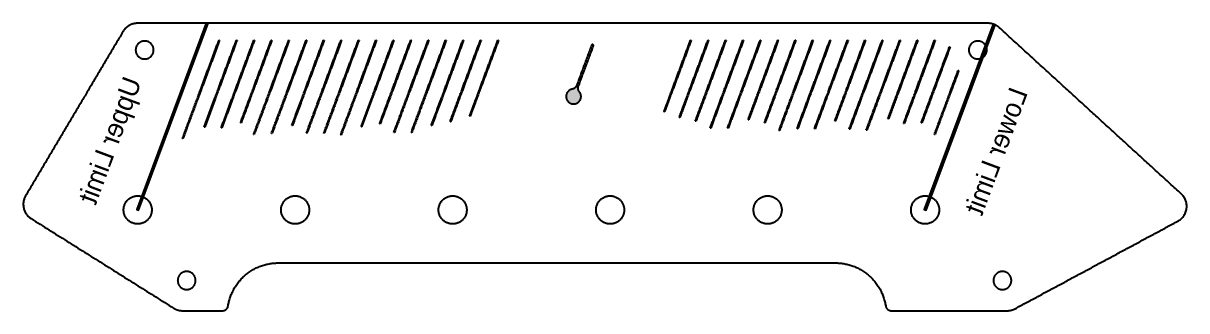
# Model space of a CAD drawing. Header units: inches. Extents: x -29 to -12.5, y 19.4 to 21.4.
# Drawn here: x -28.95 to -20.81, y 19.42 to 21.43 of the extents above; entities that cross this region are included whole.
import ezdxf

# ---------------------------------------------------------------- set-up
doc = ezdxf.new("R2010")
doc.units = ezdxf.units.IN
doc.header["$MEASUREMENT"] = 0
for name, color, linetype, true_color in [('cut clear acryl', 1, 'Continuous', 0xfb0007), ('cut white', 1, 'Continuous', 0xfb0007), ('etch clear acryl', 18, 'Continuous', 0x000000)]:
    doc.layers.add(name, color=color, linetype=linetype, true_color=true_color)

msp = doc.modelspace()

# ---------------------------------------------------------------- hatches: boundary and pattern name
at = {"layer": 'etch clear acryl'}
for points in [[(-27.6708, 21.4346), (-28.1558, 20.1313), (-28.1428, 20.1265), (-27.6561, 21.4346)], [(-22.1611, 21.4289), (-22.644, 20.1313), (-22.631, 20.1265), (-22.1483, 21.4239)], [(-27.8324, 20.6277), (-27.8363, 20.6277), (-27.7108, 20.9649), (-27.5797, 21.3172), (-27.5758, 21.3172), (-27.7069, 20.9649)], [(-27.6803, 20.7085), (-27.6842, 20.7085), (-27.5888, 20.9649), (-27.4577, 21.3172), (-27.4538, 21.3172), (-27.5849, 20.9649)], [(-27.5605, 20.7025), (-27.5644, 20.7025), (-27.4668, 20.9649), (-27.3357, 21.3172), (-27.3318, 21.3172), (-27.4629, 20.9649)], [(-27.4256, 20.7372), (-27.4295, 20.7372), (-27.3448, 20.9649), (-27.2137, 21.3172), (-27.2098, 21.3172), (-27.3409, 20.9649)], [(-27.3335, 20.6567), (-27.3375, 20.6567), (-27.2228, 20.9649), (-27.0917, 21.3172), (-27.0878, 21.3172), (-27.2189, 20.9649)], [(-27.2087, 20.6643), (-27.2127, 20.6643), (-27.1008, 20.9649), (-26.9697, 21.3172), (-26.9658, 21.3172), (-27.0969, 20.9649)], [(-27.0662, 20.7193), (-27.0702, 20.7193), (-26.9788, 20.9649), (-26.8477, 21.3172), (-26.8437, 21.3172), (-26.9749, 20.9649)], [(-26.9641, 20.6659), (-26.968, 20.6659), (-26.8568, 20.9649), (-26.7257, 21.3172), (-26.7217, 21.3172), (-26.8529, 20.9649)], [(-26.8418, 20.6667), (-26.8457, 20.6667), (-26.7348, 20.9649), (-26.6037, 21.3172), (-26.5997, 21.3172), (-26.7308, 20.9649)], [(-26.7245, 20.6539), (-26.7285, 20.6539), (-26.6128, 20.9649), (-26.4817, 21.3172), (-26.4777, 21.3172), (-26.6088, 20.9649)], [(-26.582, 20.709), (-26.586, 20.709), (-26.4908, 20.9649), (-26.3597, 21.3172), (-26.3557, 21.3172), (-26.4868, 20.9649)], [(-26.4522, 20.7301), (-26.4561, 20.7301), (-26.3688, 20.9649), (-26.2377, 21.3172), (-26.2337, 21.3172), (-26.3648, 20.9649)], [(-26.3526, 20.6699), (-26.3565, 20.6699), (-26.2468, 20.9649), (-26.1156, 21.3172), (-26.1117, 21.3172), (-26.2428, 20.9649)], [(-26.2303, 20.6707), (-26.2342, 20.6707), (-26.1248, 20.9649), (-25.9936, 21.3172), (-25.9897, 21.3172), (-26.1208, 20.9649)], [(-26.0903, 20.719), (-26.0942, 20.719), (-26.0027, 20.9649), (-25.8716, 21.3172), (-25.8677, 21.3172), (-25.9988, 20.9649)], [(-25.9587, 20.7447), (-25.9627, 20.7447), (-25.8807, 20.9649), (-25.7496, 21.3172), (-25.7457, 21.3172), (-25.8768, 20.9649)], [(-25.8218, 20.7849), (-25.8257, 20.7849), (-25.7587, 20.9649), (-25.6276, 21.3172), (-25.6237, 21.3172), (-25.7548, 20.9649)], [(-24.972, 21.2811), (-25.077, 20.999), (-25.0775, 20.9978), (-25.078, 20.9967), (-25.0785, 20.9955), (-25.079, 20.9944), (-25.0796, 20.9933), (-25.0803, 20.9922), (-25.081, 20.9911), (-25.0817, 20.9901), (-25.0825, 20.989), (-25.0832, 20.988), (-25.0841, 20.987), (-25.0849, 20.986), (-25.0858, 20.9851), (-25.0868, 20.9842), (-25.0877, 20.9833), (-25.0887, 20.9824), (-25.0898, 20.9816), (-25.0908, 20.9808), (-25.0919, 20.9801), (-25.093, 20.9793), (-25.0941, 20.9787), (-25.0952, 20.978), (-25.0964, 20.9774), (-25.0975, 20.9769), (-25.0987, 20.9764), (-25.0999, 20.9759), (-25.1011, 20.9755), (-25.1023, 20.9751), (-25.1035, 20.9747), (-25.1047, 20.9744), (-25.1059, 20.9741), (-25.1071, 20.9739), (-25.1089, 20.9736), (-25.1098, 20.9734), (-25.1107, 20.9731), (-25.1116, 20.9729), (-25.1125, 20.9727), (-25.1134, 20.9724), (-25.1143, 20.9721), (-25.1151, 20.9718), (-25.116, 20.9715), (-25.1169, 20.9712), (-25.1177, 20.9709), (-25.1186, 20.9705), (-25.1195, 20.9701), (-25.1203, 20.9697), (-25.1212, 20.9693), (-25.122, 20.9689), (-25.1228, 20.9685), (-25.1236, 20.968), (-25.1245, 20.9676), (-25.1253, 20.9671), (-25.1261, 20.9666), (-25.1269, 20.9661), (-25.1276, 20.9655), (-25.1284, 20.965), (-25.1292, 20.9645), (-25.1299, 20.9639), (-25.1306, 20.9633), (-25.1314, 20.9627), (-25.1321, 20.9621), (-25.1328, 20.9615), (-25.1335, 20.9609), (-25.1341, 20.9603), (-25.1348, 20.9596), (-25.1355, 20.959), (-25.1361, 20.9583), (-25.1367, 20.9576), (-25.1373, 20.957), (-25.1385, 20.9556), (-25.1396, 20.9542), (-25.1407, 20.9527), (-25.1417, 20.9512), (-25.1427, 20.9497), (-25.1436, 20.9482), (-25.1444, 20.9467), (-25.1452, 20.9452), (-25.1459, 20.9436), (-25.1465, 20.9421), (-25.1471, 20.9405), (-25.1477, 20.9389), (-25.1482, 20.9374), (-25.1485, 20.9363), (-25.1488, 20.9352), (-25.149, 20.9341), (-25.1493, 20.933), (-25.1495, 20.9318), (-25.1497, 20.9307), (-25.1499, 20.9295), (-25.15, 20.9284), (-25.1501, 20.9272), (-25.1502, 20.926), (-25.1503, 20.9248), (-25.1503, 20.9236), (-25.1504, 20.9224), (-25.1503, 20.9211), (-25.1503, 20.9199), (-25.1502, 20.9187), (-25.1501, 20.9174), (-25.15, 20.9162), (-25.1498, 20.9149), (-25.1496, 20.9137), (-25.1494, 20.9125), (-25.1491, 20.9112), (-25.1488, 20.91), (-25.1485, 20.9087), (-25.1482, 20.9075), (-25.1478, 20.9063), (-25.1474, 20.9051), (-25.1469, 20.9039), (-25.1465, 20.9027), (-25.146, 20.9015), (-25.1454, 20.9003), (-25.1449, 20.8991), (-25.1443, 20.898), (-25.1437, 20.8969), (-25.143, 20.8958), (-25.1423, 20.8947), (-25.1417, 20.8936), (-25.1409, 20.8925), (-25.1402, 20.8915), (-25.1394, 20.8905), (-25.1386, 20.8895), (-25.1378, 20.8885), (-25.137, 20.8875), (-25.1361, 20.8866), (-25.1352, 20.8857), (-25.1343, 20.8848), (-25.1334, 20.884), (-25.1325, 20.8831), (-25.1316, 20.8823), (-25.1306, 20.8815), (-25.1296, 20.8808), (-25.1287, 20.8801), (-25.1277, 20.8794), (-25.1267, 20.8787), (-25.1257, 20.8781), (-25.1246, 20.8774), (-25.1236, 20.8769), (-25.1226, 20.8763), (-25.1216, 20.8758), (-25.1205, 20.8753), (-25.1195, 20.8748), (-25.1184, 20.8743), (-25.1174, 20.8739), (-25.1163, 20.8735), (-25.1153, 20.8731), (-25.1142, 20.8728), (-25.1131, 20.8724), (-25.112, 20.8721), (-25.1109, 20.8718), (-25.1098, 20.8715), (-25.1086, 20.8713), (-25.1075, 20.8711), (-25.1063, 20.8709), (-25.1051, 20.8707), (-25.1039, 20.8705), (-25.1027, 20.8704), (-25.1015, 20.8703), (-25.1003, 20.8703), (-25.099, 20.8702), (-25.0978, 20.8702), (-25.0966, 20.8702), (-25.0953, 20.8703), (-25.0941, 20.8704), (-25.0928, 20.8705), (-25.0915, 20.8706), (-25.0903, 20.8708), (-25.089, 20.871), (-25.0878, 20.8712), (-25.0865, 20.8715), (-25.0853, 20.8718), (-25.084, 20.8721), (-25.0828, 20.8725), (-25.0816, 20.8729), (-25.0804, 20.8733), (-25.0792, 20.8738), (-25.078, 20.8743), (-25.0768, 20.8748), (-25.0756, 20.8753), (-25.0745, 20.8759), (-25.0733, 20.8765), (-25.0722, 20.8771), (-25.0711, 20.8777), (-25.07, 20.8784), (-25.0689, 20.8791), (-25.0679, 20.8799), (-25.0669, 20.8806), (-25.0658, 20.8814), (-25.0649, 20.8822), (-25.0639, 20.883), (-25.063, 20.8838), (-25.0621, 20.8847), (-25.0612, 20.8855), (-25.0603, 20.8864), (-25.0595, 20.8873), (-25.0586, 20.8882), (-25.0579, 20.8892), (-25.0571, 20.8901), (-25.0564, 20.8911), (-25.0557, 20.892), (-25.055, 20.893), (-25.0543, 20.894), (-25.0537, 20.895), (-25.0531, 20.896), (-25.0525, 20.897), (-25.052, 20.898), (-25.0514, 20.899), (-25.0509, 20.9), (-25.0505, 20.901), (-25.0498, 20.9025), (-25.0492, 20.9041), (-25.0487, 20.9056), (-25.0481, 20.9072), (-25.0477, 20.9089), (-25.0473, 20.9106), (-25.0469, 20.9123), (-25.0466, 20.914), (-25.0463, 20.9157), (-25.0461, 20.9175), (-25.046, 20.9193), (-25.0459, 20.9211), (-25.0459, 20.9229), (-25.0459, 20.9239), (-25.0459, 20.9248), (-25.046, 20.9257), (-25.046, 20.9266), (-25.0461, 20.9275), (-25.0462, 20.9285), (-25.0463, 20.9294), (-25.0465, 20.9303), (-25.0466, 20.9312), (-25.0468, 20.9321), (-25.047, 20.933), (-25.0472, 20.934), (-25.0474, 20.9349), (-25.0476, 20.9358), (-25.0479, 20.9367), (-25.0481, 20.9376), (-25.0484, 20.9385), (-25.0487, 20.9394), (-25.049, 20.9402), (-25.0493, 20.9411), (-25.0497, 20.942), (-25.05, 20.9429), (-25.0504, 20.9437), (-25.0508, 20.9446), (-25.0512, 20.9454), (-25.0516, 20.9463), (-25.0521, 20.9471), (-25.0525, 20.9479), (-25.053, 20.9487), (-25.0534, 20.9495), (-25.0539, 20.9503), (-25.0544, 20.9511), (-25.0549, 20.9518), (-25.0555, 20.9526), (-25.056, 20.9533), (-25.0565, 20.9541), (-25.0577, 20.9555), (-25.0584, 20.9565), (-25.0592, 20.9575), (-25.0599, 20.9585), (-25.0606, 20.9595), (-25.0612, 20.9606), (-25.0618, 20.9617), (-25.0624, 20.9629), (-25.063, 20.964), (-25.0635, 20.9652), (-25.064, 20.9664), (-25.0644, 20.9676), (-25.0648, 20.9689), (-25.0652, 20.9701), (-25.0655, 20.9714), (-25.0658, 20.9727), (-25.066, 20.974), (-25.0662, 20.9753), (-25.0664, 20.9766), (-25.0665, 20.9779), (-25.0665, 20.9792), (-25.0665, 20.9805), (-25.0665, 20.9818), (-25.0665, 20.9831), (-25.0664, 20.9844), (-25.0662, 20.9856), (-25.066, 20.9869), (-25.0658, 20.9881), (-25.0655, 20.9894), (-25.0652, 20.9906), (-25.0649, 20.9918), (-25.0645, 20.993), (-25.0641, 20.9941), (-24.9591, 21.2763), (-24.959, 21.2764), (-24.959, 21.2766), (-24.9589, 21.2767), (-24.9589, 21.2769), (-24.9589, 21.277), (-24.9588, 21.2772), (-24.9588, 21.2773), (-24.9588, 21.2775), (-24.9587, 21.2777), (-24.9587, 21.2778), (-24.9587, 21.278), (-24.9587, 21.2782), (-24.9587, 21.2783), (-24.9587, 21.2785), (-24.9587, 21.2787), (-24.9587, 21.2788), (-24.9587, 21.279), (-24.9587, 21.2792), (-24.9587, 21.2794), (-24.9587, 21.2795), (-24.9587, 21.2797), (-24.9588, 21.2799), (-24.9588, 21.28), (-24.9588, 21.2802), (-24.9589, 21.2804), (-24.9589, 21.2806), (-24.959, 21.2807), (-24.959, 21.2809), (-24.9591, 21.2811), (-24.9591, 21.2812), (-24.9592, 21.2814), (-24.9593, 21.2816), (-24.9594, 21.2817), (-24.9594, 21.2819), (-24.9595, 21.282), (-24.9596, 21.2822), (-24.9597, 21.2824), (-24.9598, 21.2825), (-24.9599, 21.2827), (-24.96, 21.2828), (-24.9601, 21.2829), (-24.9602, 21.2831), (-24.9603, 21.2832), (-24.9604, 21.2833), (-24.9606, 21.2835), (-24.9607, 21.2836), (-24.9608, 21.2837), (-24.9609, 21.2838), (-24.9611, 21.2839), (-24.9612, 21.284), (-24.9613, 21.2842), (-24.9615, 21.2843), (-24.9616, 21.2844), (-24.9617, 21.2844), (-24.9619, 21.2845), (-24.962, 21.2846), (-24.9622, 21.2847), (-24.9623, 21.2848), (-24.9624, 21.2849), (-24.9626, 21.2849), (-24.9627, 21.285), (-24.9629, 21.2851), (-24.963, 21.2851), (-24.9632, 21.2852), (-24.9633, 21.2852), (-24.9634, 21.2853), (-24.9636, 21.2853), (-24.9637, 21.2854), (-24.9639, 21.2854), (-24.9641, 21.2854), (-24.9642, 21.2855), (-24.9644, 21.2855), (-24.9645, 21.2855), (-24.9647, 21.2855), (-24.9649, 21.2856), (-24.965, 21.2856), (-24.9652, 21.2856), (-24.9654, 21.2856), (-24.9655, 21.2856), (-24.9657, 21.2856), (-24.9659, 21.2856), (-24.966, 21.2856), (-24.9662, 21.2856), (-24.9664, 21.2855), (-24.9666, 21.2855), (-24.9667, 21.2855), (-24.9669, 21.2855), (-24.9671, 21.2854), (-24.9673, 21.2854), (-24.9674, 21.2853), (-24.9676, 21.2853), (-24.9678, 21.2852), (-24.9679, 21.2852), (-24.9681, 21.2851), (-24.9683, 21.285), (-24.9684, 21.285), (-24.9686, 21.2849), (-24.9688, 21.2848), (-24.9689, 21.2847), (-24.9691, 21.2846), (-24.9692, 21.2846), (-24.9694, 21.2845), (-24.9695, 21.2844), (-24.9697, 21.2843), (-24.9698, 21.2841), (-24.9699, 21.284), (-24.9701, 21.2839), (-24.9702, 21.2838), (-24.9703, 21.2837), (-24.9705, 21.2836), (-24.9706, 21.2834), (-24.9707, 21.2833), (-24.9708, 21.2832), (-24.9709, 21.2831), (-24.971, 21.2829), (-24.9711, 21.2828), (-24.9712, 21.2827), (-24.9713, 21.2825), (-24.9714, 21.2824), (-24.9715, 21.2822), (-24.9716, 21.2821), (-24.9716, 21.282), (-24.9717, 21.2818), (-24.9718, 21.2817), (-24.9719, 21.2815), (-24.9719, 21.2814), (-24.972, 21.2812)], [(-24.972, 21.2811), (-25.077, 20.999), (-25.0775, 20.9978), (-25.078, 20.9967), (-25.0785, 20.9955), (-25.079, 20.9944), (-25.0797, 20.9933), (-25.0803, 20.9922), (-25.081, 20.9911), (-25.0817, 20.9901), (-25.0825, 20.989), (-25.0833, 20.988), (-25.0841, 20.987), (-25.085, 20.986), (-25.0859, 20.9851), (-25.0868, 20.9842), (-25.0877, 20.9833), (-25.0887, 20.9824), (-25.0898, 20.9816), (-25.0908, 20.9808), (-25.0919, 20.9801), (-25.093, 20.9794), (-25.0941, 20.9787), (-25.0952, 20.978), (-25.0964, 20.9774), (-25.0975, 20.9769), (-25.0987, 20.9764), (-25.0999, 20.9759), (-25.1011, 20.9755), (-25.1023, 20.9751), (-25.1035, 20.9747), (-25.1047, 20.9744), (-25.1059, 20.9741), (-25.1071, 20.9739), (-25.1089, 20.9736), (-25.1098, 20.9734), (-25.1107, 20.9732), (-25.1116, 20.9729), (-25.1125, 20.9727), (-25.1134, 20.9724), (-25.1143, 20.9721), (-25.1151, 20.9718), (-25.116, 20.9715), (-25.1169, 20.9712), (-25.1178, 20.9709), (-25.1186, 20.9705), (-25.1195, 20.9701), (-25.1203, 20.9697), (-25.1212, 20.9693), (-25.122, 20.9689), (-25.1228, 20.9685), (-25.1237, 20.968), (-25.1245, 20.9676), (-25.1253, 20.9671), (-25.1261, 20.9666), (-25.1269, 20.9661), (-25.1276, 20.9656), (-25.1284, 20.965), (-25.1292, 20.9645), (-25.1299, 20.9639), (-25.1306, 20.9633), (-25.1314, 20.9627), (-25.1321, 20.9621), (-25.1328, 20.9615), (-25.1335, 20.9609), (-25.1341, 20.9603), (-25.1348, 20.9596), (-25.1355, 20.959), (-25.1361, 20.9583), (-25.1367, 20.9577), (-25.1373, 20.957), (-25.1385, 20.9556), (-25.1396, 20.9542), (-25.1407, 20.9527), (-25.1417, 20.9512), (-25.1427, 20.9497), (-25.1436, 20.9482), (-25.1444, 20.9467), (-25.1452, 20.9452), (-25.1459, 20.9436), (-25.1465, 20.9421), (-25.1471, 20.9405), (-25.1477, 20.9389), (-25.1482, 20.9374), (-25.1485, 20.9363), (-25.1488, 20.9352), (-25.149, 20.9341), (-25.1493, 20.933), (-25.1495, 20.9319), (-25.1497, 20.9307), (-25.1499, 20.9295), (-25.15, 20.9284), (-25.1501, 20.9272), (-25.1502, 20.926), (-25.1503, 20.9248), (-25.1503, 20.9236), (-25.1504, 20.9224), (-25.1503, 20.9211), (-25.1503, 20.9199), (-25.1502, 20.9187), (-25.1501, 20.9174), (-25.15, 20.9162), (-25.1498, 20.9149), (-25.1496, 20.9137), (-25.1494, 20.9125), (-25.1491, 20.9112), (-25.1488, 20.91), (-25.1485, 20.9087), (-25.1482, 20.9075), (-25.1478, 20.9063), (-25.1474, 20.9051), (-25.1469, 20.9039), (-25.1465, 20.9027), (-25.146, 20.9015), (-25.1454, 20.9003), (-25.1449, 20.8992), (-25.1443, 20.898), (-25.1437, 20.8969), (-25.143, 20.8958), (-25.1424, 20.8947), (-25.1417, 20.8936), (-25.1409, 20.8925), (-25.1402, 20.8915), (-25.1394, 20.8905), (-25.1386, 20.8895), (-25.1378, 20.8885), (-25.137, 20.8875), (-25.1361, 20.8866), (-25.1352, 20.8857), (-25.1343, 20.8848), (-25.1334, 20.884), (-25.1325, 20.8831), (-25.1316, 20.8823), (-25.1306, 20.8816), (-25.1296, 20.8808), (-25.1287, 20.8801), (-25.1277, 20.8794), (-25.1267, 20.8787), (-25.1257, 20.8781), (-25.1246, 20.8775), (-25.1236, 20.8769), (-25.1226, 20.8763), (-25.1216, 20.8758), (-25.1205, 20.8753), (-25.1195, 20.8748), (-25.1184, 20.8743), (-25.1174, 20.8739), (-25.1163, 20.8735), (-25.1153, 20.8731), (-25.1142, 20.8728), (-25.1131, 20.8724), (-25.112, 20.8721), (-25.1109, 20.8718), (-25.1098, 20.8715), (-25.1086, 20.8713), (-25.1075, 20.8711), (-25.1063, 20.8709), (-25.1051, 20.8707), (-25.1039, 20.8705), (-25.1027, 20.8704), (-25.1015, 20.8703), (-25.1003, 20.8703), (-25.099, 20.8702), (-25.0978, 20.8702), (-25.0966, 20.8702), (-25.0953, 20.8703), (-25.0941, 20.8704), (-25.0928, 20.8705), (-25.0915, 20.8706), (-25.0903, 20.8708), (-25.089, 20.871), (-25.0878, 20.8713), (-25.0865, 20.8715), (-25.0853, 20.8718), (-25.084, 20.8721), (-25.0828, 20.8725), (-25.0816, 20.8729), (-25.0804, 20.8733), (-25.0792, 20.8738), (-25.078, 20.8743), (-25.0768, 20.8748), (-25.0756, 20.8753), (-25.0745, 20.8759), (-25.0733, 20.8765), (-25.0722, 20.8771), (-25.0711, 20.8778), (-25.07, 20.8784), (-25.0689, 20.8791), (-25.0679, 20.8799), (-25.0669, 20.8806), (-25.0659, 20.8814), (-25.0649, 20.8822), (-25.0639, 20.883), (-25.063, 20.8838), (-25.0621, 20.8847), (-25.0612, 20.8855), (-25.0603, 20.8864), (-25.0595, 20.8873), (-25.0586, 20.8882), (-25.0579, 20.8892), (-25.0571, 20.8901), (-25.0564, 20.8911), (-25.0557, 20.892), (-25.055, 20.893), (-25.0543, 20.894), (-25.0537, 20.895), (-25.0531, 20.896), (-25.0525, 20.897), (-25.052, 20.898), (-25.0514, 20.899), (-25.0509, 20.9), (-25.0505, 20.901), (-25.0498, 20.9025), (-25.0492, 20.9041), (-25.0487, 20.9056), (-25.0481, 20.9073), (-25.0477, 20.9089), (-25.0473, 20.9106), (-25.0469, 20.9123), (-25.0466, 20.914), (-25.0463, 20.9157), (-25.0461, 20.9175), (-25.046, 20.9193), (-25.0459, 20.9211), (-25.0459, 20.9229), (-25.0459, 20.9239), (-25.0459, 20.9248), (-25.046, 20.9257), (-25.0461, 20.9266), (-25.0461, 20.9275), (-25.0462, 20.9285), (-25.0463, 20.9294), (-25.0465, 20.9303), (-25.0466, 20.9312), (-25.0468, 20.9321), (-25.047, 20.933), (-25.0472, 20.934), (-25.0474, 20.9349), (-25.0476, 20.9358), (-25.0479, 20.9367), (-25.0481, 20.9376), (-25.0484, 20.9385), (-25.0487, 20.9394), (-25.049, 20.9403), (-25.0493, 20.9411), (-25.0497, 20.942), (-25.05, 20.9429), (-25.0504, 20.9437), (-25.0508, 20.9446), (-25.0512, 20.9454), (-25.0516, 20.9463), (-25.0521, 20.9471), (-25.0525, 20.9479), (-25.053, 20.9487), (-25.0534, 20.9495), (-25.0539, 20.9503), (-25.0544, 20.9511), (-25.0549, 20.9518), (-25.0555, 20.9526), (-25.056, 20.9533), (-25.0565, 20.9541), (-25.0577, 20.9555), (-25.0584, 20.9565), (-25.0592, 20.9575), (-25.0599, 20.9585), (-25.0606, 20.9595), (-25.0612, 20.9606), (-25.0618, 20.9617), (-25.0624, 20.9629), (-25.063, 20.964), (-25.0635, 20.9652), (-25.064, 20.9664), (-25.0644, 20.9676), (-25.0648, 20.9689), (-25.0652, 20.9701), (-25.0655, 20.9714), (-25.0658, 20.9727), (-25.066, 20.974), (-25.0662, 20.9753), (-25.0664, 20.9766), (-25.0665, 20.9779), (-25.0665, 20.9792), (-25.0666, 20.9805), (-25.0665, 20.9818), (-25.0665, 20.9831), (-25.0664, 20.9844), (-25.0662, 20.9856), (-25.066, 20.9869), (-25.0658, 20.9881), (-25.0655, 20.9894), (-25.0652, 20.9906), (-25.0649, 20.9918), (-25.0645, 20.993), (-25.0641, 20.9941), (-24.9591, 21.2763), (-24.959, 21.2764), (-24.959, 21.2766), (-24.9589, 21.2767), (-24.9589, 21.2769), (-24.9589, 21.277), (-24.9588, 21.2772), (-24.9588, 21.2774), (-24.9588, 21.2775), (-24.9587, 21.2777), (-24.9587, 21.2778), (-24.9587, 21.278), (-24.9587, 21.2782), (-24.9587, 21.2783), (-24.9587, 21.2785), (-24.9587, 21.2787), (-24.9587, 21.2788), (-24.9587, 21.279), (-24.9587, 21.2792), (-24.9587, 21.2794), (-24.9587, 21.2795), (-24.9587, 21.2797), (-24.9588, 21.2799), (-24.9588, 21.2801), (-24.9588, 21.2802), (-24.9589, 21.2804), (-24.9589, 21.2806), (-24.959, 21.2807), (-24.959, 21.2809), (-24.9591, 21.2811), (-24.9591, 21.2812), (-24.9592, 21.2814), (-24.9593, 21.2816), (-24.9594, 21.2817), (-24.9594, 21.2819), (-24.9595, 21.2821), (-24.9596, 21.2822), (-24.9597, 21.2824), (-24.9598, 21.2825), (-24.9599, 21.2827), (-24.96, 21.2828), (-24.9601, 21.2829), (-24.9602, 21.2831), (-24.9603, 21.2832), (-24.9605, 21.2833), (-24.9606, 21.2835), (-24.9607, 21.2836), (-24.9608, 21.2837), (-24.9609, 21.2838), (-24.9611, 21.2839), (-24.9612, 21.2841), (-24.9613, 21.2842), (-24.9615, 21.2843), (-24.9616, 21.2844), (-24.9617, 21.2845), (-24.9619, 21.2845), (-24.962, 21.2846), (-24.9622, 21.2847), (-24.9623, 21.2848), (-24.9624, 21.2849), (-24.9626, 21.2849), (-24.9627, 21.285), (-24.9629, 21.2851), (-24.963, 21.2851), (-24.9632, 21.2852), (-24.9633, 21.2852), (-24.9634, 21.2853), (-24.9636, 21.2853), (-24.9637, 21.2854), (-24.9639, 21.2854), (-24.9641, 21.2854), (-24.9642, 21.2855), (-24.9644, 21.2855), (-24.9645, 21.2855), (-24.9647, 21.2856), (-24.9649, 21.2856), (-24.965, 21.2856), (-24.9652, 21.2856), (-24.9654, 21.2856), (-24.9655, 21.2856), (-24.9657, 21.2856), (-24.9659, 21.2856), (-24.9661, 21.2856), (-24.9662, 21.2856), (-24.9664, 21.2856), (-24.9666, 21.2855), (-24.9667, 21.2855), (-24.9669, 21.2855), (-24.9671, 21.2854), (-24.9673, 21.2854), (-24.9674, 21.2853), (-24.9676, 21.2853), (-24.9678, 21.2852), (-24.9679, 21.2852), (-24.9681, 21.2851), (-24.9683, 21.2851), (-24.9684, 21.285), (-24.9686, 21.2849), (-24.9688, 21.2848), (-24.9689, 21.2847), (-24.9691, 21.2846), (-24.9692, 21.2846), (-24.9694, 21.2845), (-24.9695, 21.2844), (-24.9697, 21.2843), (-24.9698, 21.2842), (-24.9699, 21.284), (-24.9701, 21.2839), (-24.9702, 21.2838), (-24.9703, 21.2837), (-24.9705, 21.2836), (-24.9706, 21.2834), (-24.9707, 21.2833), (-24.9708, 21.2832), (-24.9709, 21.2831), (-24.971, 21.2829), (-24.9711, 21.2828), (-24.9712, 21.2827), (-24.9713, 21.2825), (-24.9714, 21.2824), (-24.9715, 21.2822), (-24.9716, 21.2821), (-24.9716, 21.282), (-24.9717, 21.2818), (-24.9718, 21.2817), (-24.9719, 21.2815), (-24.9719, 21.2814), (-24.972, 21.2813)], [(-24.4618, 20.8146), (-24.4658, 20.8146), (-24.4099, 20.9649), (-24.2788, 21.3172), (-24.2748, 21.3172), (-24.4059, 20.9649)], [(-24.3548, 20.7744), (-24.3587, 20.7744), (-24.2879, 20.9649), (-24.1568, 21.3172), (-24.1528, 21.3172), (-24.2839, 20.9649)], [(-24.2423, 20.7488), (-24.2463, 20.7488), (-24.1659, 20.9649), (-24.0347, 21.3172), (-24.0308, 21.3172), (-24.1619, 20.9649)], [(-24.1383, 20.7005), (-24.1422, 20.7005), (-24.0439, 20.9649), (-23.9127, 21.3172), (-23.9088, 21.3172), (-24.0399, 20.9649)], [(-24.0166, 20.6997), (-24.0205, 20.6997), (-23.9218, 20.9649), (-23.7907, 21.3172), (-23.7868, 21.3172), (-23.9179, 20.9649)], [(-23.8722, 20.7599), (-23.8761, 20.7599), (-23.7998, 20.9649), (-23.6687, 21.3172), (-23.6648, 21.3172), (-23.7959, 20.9649)], [(-23.758, 20.7388), (-23.762, 20.7388), (-23.6778, 20.9649), (-23.5467, 21.3172), (-23.5428, 21.3172), (-23.6739, 20.9649)], [(-23.6565, 20.6837), (-23.6604, 20.6837), (-23.5558, 20.9649), (-23.4247, 21.3172), (-23.4208, 21.3172), (-23.5519, 20.9649)], [(-23.5298, 20.6965), (-23.5337, 20.6965), (-23.4338, 20.9649), (-23.3027, 21.3172), (-23.2988, 21.3172), (-23.4299, 20.9649)], [(-23.4081, 20.6957), (-23.412, 20.6957), (-23.3118, 20.9649), (-23.1807, 21.3172), (-23.1768, 21.3172), (-23.3079, 20.9649)], [(-23.2662, 20.7491), (-23.2701, 20.7491), (-23.1898, 20.9649), (-23.0587, 21.3172), (-23.0548, 21.3172), (-23.1859, 20.9649)], [(-23.1646, 20.694), (-23.1686, 20.694), (-23.0678, 20.9649), (-22.9367, 21.3172), (-22.9328, 21.3172), (-23.0639, 20.9649)], [(-23.0455, 20.6865), (-23.0494, 20.6865), (-22.9458, 20.9649), (-22.8147, 21.3172), (-22.8107, 21.3172), (-22.9419, 20.9649)], [(-22.8935, 20.767), (-22.8974, 20.767), (-22.8238, 20.9649), (-22.6927, 21.3172), (-22.6887, 21.3172), (-22.8199, 20.9649)], [(-22.7844, 20.7323), (-22.7883, 20.7323), (-22.7018, 20.9649), (-22.5707, 21.3172), (-22.5667, 21.3172), (-22.6978, 20.9649)], [(-22.6602, 20.7383), (-22.6641, 20.7383), (-22.5798, 20.9649), (-22.466, 21.2708), (-22.462, 21.2708), (-22.5758, 20.9649)], [(-22.5682, 20.6575), (-22.5721, 20.6575), (-22.4578, 20.9649), (-22.4058, 21.1047), (-22.4018, 21.1047), (-22.4538, 20.9649)]]:
    msp.add_hatch(color=256, dxfattribs=at).paths.add_polyline_path(points, flags=0)

# ---------------------------------------------------------------- linework, layer by layer
at = {"layer": 'cut clear acryl'}
for points in [[(-28.0509, 20.1289), (-28.0509, 20.2273), (-28.1493, 20.2273), (-28.2477, 20.2273), (-28.2477, 20.1289), (-28.2477, 20.0305), (-28.1493, 20.0305), (-28.0509, 20.0305), (-28.0509, 20.1289)], [(-26.9485, 20.1289), (-26.9485, 20.2273), (-27.047, 20.2273), (-27.1454, 20.2273), (-27.1454, 20.1289), (-27.1454, 20.0305), (-27.047, 20.0305), (-26.9485, 20.0305), (-26.9485, 20.1289)], [(-25.8462, 20.1289), (-25.8462, 20.2273), (-25.9446, 20.2273), (-26.043, 20.2273), (-26.043, 20.1289), (-26.043, 20.0305), (-25.9446, 20.0305), (-25.8462, 20.0305), (-25.8462, 20.1289)], [(-24.7438, 20.1289), (-24.7438, 20.2273), (-24.8422, 20.2273), (-24.9407, 20.2273), (-24.9407, 20.1289), (-24.9407, 20.0305), (-24.8422, 20.0305), (-24.7438, 20.0305), (-24.7438, 20.1289)], [(-23.6414, 20.1289), (-23.6414, 20.2273), (-23.7399, 20.2273), (-23.8383, 20.2273), (-23.8383, 20.1289), (-23.8383, 20.0305), (-23.7399, 20.0305), (-23.6414, 20.0305), (-23.6414, 20.1289)], [(-22.5391, 20.1289), (-22.5391, 20.2273), (-22.6375, 20.2273), (-22.7359, 20.2273), (-22.7359, 20.1289), (-22.7359, 20.0305), (-22.6375, 20.0305), (-22.5391, 20.0305), (-22.5391, 20.1289)]]:
    msp.add_rational_spline(points, [1, 0.707106781187, 1, 0.707106781187, 1, 0.707106781187, 1, 0.707106781187, 1], degree=2, knots=[0, 0, 0, 3.926991, 3.926991, 7.853982, 7.853982, 11.780972, 11.780972, 15.707963, 15.707963, 15.707963], dxfattribs=at)
at = {"layer": 'cut white'}
for points, weights in [([(-28.1501, 21.4346), (-28.2173, 21.4346), (-28.2516, 21.3768)], [1, 0.86901638942, 1]), ([(-22.1178, 21.4037), (-22.1516, 21.4346), (-22.1975, 21.4346)], [1, 0.932317881929, 1]), ([(-28.9335, 20.2279), (-28.9923, 20.1289), (-28.8947, 20.0676)], [1, 0.715939822505, 1]), ([(-20.8685, 20.05), (-20.7218, 20.1289), (-20.8448, 20.2412)], [1, 0.578303769188, 1]), ([(-27.5166, 19.4567), (-27.4691, 19.758), (-27.1641, 19.758)], [0.965996313513, 0.747192077271, 1]), ([(-23.2658, 19.758), (-22.9609, 19.758), (-22.9133, 19.4567)], [1, 0.747192137545, 0.965996209179]), ([(-27.8979, 19.4416), (-27.8691, 19.4235), (-27.8351, 19.4235)], [1, 0.960949284365, 1]), ([(-27.5555, 19.4235), (-27.5218, 19.4235), (-27.5166, 19.4567)], [1, 0.760229159997, 1]), ([(-22.9133, 19.4567), (-22.9081, 19.4235), (-22.8744, 19.4235)], [1, 0.760229159996, 1]), ([(-22.0637, 19.4235), (-22.034, 19.4235), (-22.0078, 19.4376)], [1, 0.96974266753, 1])]:
    msp.add_rational_spline(points, weights, degree=2, dxfattribs=at)
for points in [[(-22.1975, 21.4346), (-25.1738, 21.4346), (-28.1501, 21.4346)], [(-28.2516, 21.3768), (-28.5926, 20.8024), (-28.9335, 20.2279)], [(-20.8448, 20.2412), (-21.4813, 20.8225), (-22.1178, 21.4037)], [(-28.8947, 20.0676), (-28.3963, 19.7546), (-27.8979, 19.4416)], [(-22.0078, 19.4376), (-21.4382, 19.7438), (-20.8685, 20.05)], [(-27.1641, 19.758), (-25.215, 19.758), (-23.2658, 19.758)], [(-27.8351, 19.4235), (-27.6953, 19.4235), (-27.5555, 19.4235)], [(-22.8744, 19.4235), (-22.4691, 19.4235), (-22.0637, 19.4235)]]:
    msp.add_open_spline(points, degree=2, dxfattribs=at)
for points, weights, knots in [([(-28.0375, 21.2476), (-28.0375, 21.1847), (-28.1005, 21.1847), (-28.1635, 21.1847), (-28.1635, 21.2476), (-28.1635, 21.3106), (-28.1005, 21.3106), (-28.0375, 21.3106), (-28.0375, 21.2476)], [1, 0.707106781187, 1, 0.707106781187, 1, 0.707106781187, 1, 0.707106781187, 1], [-10.053096, -10.053096, -10.053096, -7.539822, -7.539822, -5.026548, -5.026548, -2.513274, -2.513274, 0, 0, 0]), ([(-22.3315, 21.2476), (-22.3315, 21.3106), (-22.2685, 21.3106), (-22.2055, 21.3106), (-22.2055, 21.2476), (-22.2055, 21.1847), (-22.2685, 21.1847), (-22.3315, 21.1847), (-22.3315, 21.2476)], [1, 0.707106781187, 1, 0.707106781187, 1, 0.707106781187, 1, 0.707106781187, 1], [0, 0, 0, 2.513274, 2.513274, 5.026548, 5.026548, 7.539822, 7.539822, 10.053096, 10.053096, 10.053096]), ([(-27.7434, 19.6349), (-27.7434, 19.5719), (-27.8064, 19.5719), (-27.8694, 19.5719), (-27.8694, 19.6349), (-27.8694, 19.6978), (-27.8064, 19.6978), (-27.7434, 19.6978), (-27.7434, 19.6349)], [1, 0.707106900396, 1, 0.707106781187, 1, 0.707106781187, 1, 0.707106781187, 1], [0, 0, 0, 2.513274, 2.513274, 5.026548, 5.026548, 7.539822, 7.539822, 10.053096, 10.053096, 10.053096]), ([(-22.1597, 19.6349), (-22.1597, 19.6978), (-22.0967, 19.6978), (-22.0337, 19.6978), (-22.0337, 19.6349), (-22.0337, 19.5719), (-22.0967, 19.5719), (-22.1597, 19.5719), (-22.1597, 19.6349)], [1, 0.707106781187, 1, 0.707106781187, 1, 0.707106781187, 1, 0.707106781187, 1], [-10.053096, -10.053096, -10.053096, -7.539822, -7.539822, -5.026548, -5.026548, -2.513274, -2.513274, 0, 0, 0])]:
    msp.add_rational_spline(points, weights, degree=2, knots=knots, dxfattribs=at)
at = {"layer": 'etch clear acryl'}
for p, q in [((-27.6561, 21.4346), (-27.6708, 21.4346)), ((-22.1483, 21.4239), (-22.1611, 21.4289))]:
    msp.add_line(p, q, dxfattribs=at)
for points in [[(-27.6708, 21.4346), (-28.1558, 20.1313), (-28.1428, 20.1265), (-27.6561, 21.4346)], [(-22.1611, 21.4289), (-22.644, 20.1313), (-22.631, 20.1265), (-22.1483, 21.4239)]]:
    msp.add_lwpolyline(points, dxfattribs=at)
for points, knots in [([(-27.8363, 20.6277), (-27.7736, 20.7963), (-27.7108, 20.9649), (-27.6453, 21.1411), (-27.5797, 21.3172)], [44.319818, 44.319818, 44.319818, 56.830028, 56.830028, 66.379727, 66.379727, 66.379727]), ([(-27.5758, 21.3172), (-27.6413, 21.1411), (-27.7069, 20.9649), (-27.7696, 20.7963), (-27.8324, 20.6277)], [66.479727, 66.479727, 66.479727, 76.029427, 76.029427, 88.539636, 88.539636, 88.539636]), ([(-27.6842, 20.7085), (-27.6365, 20.8367), (-27.5888, 20.9649), (-27.5233, 21.1411), (-27.4577, 21.3172)], [41.073244, 41.073244, 41.073244, 51.960167, 51.960167, 61.509866, 61.509866, 61.509866]), ([(-27.4538, 21.3172), (-27.5193, 21.1411), (-27.5849, 20.9649), (-27.6326, 20.8367), (-27.6803, 20.7085)], [61.609866, 61.609866, 61.609866, 71.159565, 71.159565, 82.046488, 82.046488, 82.046488]), ([(-27.5644, 20.7025), (-27.5156, 20.8337), (-27.4668, 20.9649), (-27.4013, 21.1411), (-27.3357, 21.3172)], [41.34508, 41.34508, 41.34508, 52.367921, 52.367921, 61.917621, 61.917621, 61.917621]), ([(-27.3318, 21.3172), (-27.3973, 21.1411), (-27.4629, 20.9649), (-27.5117, 20.8337), (-27.5605, 20.7025)], [62.017621, 62.017621, 62.017621, 71.56732, 71.56732, 82.590161, 82.590161, 82.590161]), ([(-27.4295, 20.7372), (-27.3872, 20.8511), (-27.3448, 20.9649), (-27.2793, 21.1411), (-27.2137, 21.3172)], [39.680298, 39.680298, 39.680298, 49.870748, 49.870748, 59.420447, 59.420447, 59.420447]), ([(-27.2098, 21.3172), (-27.2753, 21.1411), (-27.3409, 20.9649), (-27.3832, 20.8511), (-27.4256, 20.7372)], [59.520447, 59.520447, 59.520447, 69.070146, 69.070146, 79.260596, 79.260596, 79.260596]), ([(-27.3375, 20.6567), (-27.2801, 20.8108), (-27.2228, 20.9649), (-27.1573, 21.1411), (-27.0917, 21.3172)], [43.254299, 43.254299, 43.254299, 55.23175, 55.23175, 64.781449, 64.781449, 64.781449]), ([(-27.0878, 21.3172), (-27.1533, 21.1411), (-27.2189, 20.9649), (-27.2762, 20.8108), (-27.3335, 20.6567)], [64.881449, 64.881449, 64.881449, 74.431148, 74.431148, 86.408599, 86.408599, 86.408599]), ([(-27.2127, 20.6643), (-27.1567, 20.8146), (-27.1008, 20.9649), (-27.0352, 21.1411), (-26.9697, 21.3172)], [42.958441, 42.958441, 42.958441, 54.787962, 54.787962, 64.337662, 64.337662, 64.337662]), ([(-26.9658, 21.3172), (-27.0313, 21.1411), (-27.0969, 20.9649), (-27.1528, 20.8146), (-27.2087, 20.6643)], [64.437662, 64.437662, 64.437662, 73.987361, 73.987361, 85.816882, 85.816882, 85.816882]), ([(-27.0702, 20.7193), (-27.0245, 20.8421), (-26.9788, 20.9649), (-26.9132, 21.1411), (-26.8477, 21.3172)], [40.566316, 40.566316, 40.566316, 51.199775, 51.199775, 60.749474, 60.749474, 60.749474]), ([(-26.8437, 21.3172), (-26.9093, 21.1411), (-26.9749, 20.9649), (-27.0205, 20.8421), (-27.0662, 20.7193)], [60.849474, 60.849474, 60.849474, 70.399173, 70.399173, 81.032632, 81.032632, 81.032632]), ([(-26.968, 20.6659), (-26.9124, 20.8154), (-26.8568, 20.9649), (-26.7912, 21.1411), (-26.7257, 21.3172)], [42.894616, 42.894616, 42.894616, 54.692225, 54.692225, 64.241924, 64.241924, 64.241924]), ([(-26.7217, 21.3172), (-26.7873, 21.1411), (-26.8529, 20.9649), (-26.9085, 20.8154), (-26.9641, 20.6659)], [64.341924, 64.341924, 64.341924, 73.891623, 73.891623, 85.689232, 85.689232, 85.689232]), ([(-26.8457, 20.6667), (-26.7903, 20.8158), (-26.7348, 20.9649), (-26.6692, 21.1411), (-26.6037, 21.3172)], [42.862575, 42.862575, 42.862575, 54.644163, 54.644163, 64.193863, 64.193863, 64.193863]), ([(-26.5997, 21.3172), (-26.6653, 21.1411), (-26.7308, 20.9649), (-26.7863, 20.8158), (-26.8418, 20.6667)], [64.293863, 64.293863, 64.293863, 73.843562, 73.843562, 85.62515, 85.62515, 85.62515]), ([(-26.7285, 20.6539), (-26.6706, 20.8094), (-26.6128, 20.9649), (-26.5472, 21.1411), (-26.4817, 21.3172)], [43.359759, 43.359759, 43.359759, 55.389939, 55.389939, 64.939638, 64.939638, 64.939638]), ([(-26.4777, 21.3172), (-26.5433, 21.1411), (-26.6088, 20.9649), (-26.6667, 20.8094), (-26.7245, 20.6539)], [65.039638, 65.039638, 65.039638, 74.589337, 74.589337, 86.619517, 86.619517, 86.619517]), ([(-26.586, 20.709), (-26.5384, 20.8369), (-26.4908, 20.9649), (-26.4252, 21.1411), (-26.3597, 21.3172)], [41.051456, 41.051456, 41.051456, 51.927484, 51.927484, 61.477183, 61.477183, 61.477183]), ([(-26.3557, 21.3172), (-26.4213, 21.1411), (-26.4868, 20.9649), (-26.5344, 20.8369), (-26.582, 20.709)], [61.577183, 61.577183, 61.577183, 71.126883, 71.126883, 82.002911, 82.002911, 82.002911]), ([(-26.4561, 20.7301), (-26.4124, 20.8475), (-26.3688, 20.9649), (-26.3032, 21.1411), (-26.2377, 21.3172)], [40.038994, 40.038994, 40.038994, 50.408792, 50.408792, 59.958491, 59.958491, 59.958491]), ([(-26.2337, 21.3172), (-26.2993, 21.1411), (-26.3648, 20.9649), (-26.4085, 20.8475), (-26.4522, 20.7301)], [60.058491, 60.058491, 60.058491, 69.60819, 69.60819, 79.977988, 79.977988, 79.977988]), ([(-26.3565, 20.6699), (-26.3016, 20.8174), (-26.2468, 20.9649), (-26.1812, 21.1411), (-26.1156, 21.3172)], [42.733547, 42.733547, 42.733547, 54.450621, 54.450621, 64.00032, 64.00032, 64.00032]), ([(-26.1117, 21.3172), (-26.1773, 21.1411), (-26.2428, 20.9649), (-26.2977, 20.8174), (-26.3526, 20.6699)], [64.10032, 64.10032, 64.10032, 73.650019, 73.650019, 85.367094, 85.367094, 85.367094]), ([(-26.2342, 20.6707), (-26.1795, 20.8178), (-26.1248, 20.9649), (-26.0592, 21.1411), (-25.9936, 21.3172)], [42.701072, 42.701072, 42.701072, 54.401909, 54.401909, 63.951608, 63.951608, 63.951608]), ([(-25.9897, 21.3172), (-26.0553, 21.1411), (-26.1208, 20.9649), (-26.1755, 20.8178), (-26.2303, 20.6707)], [64.051608, 64.051608, 64.051608, 73.601307, 73.601307, 85.302144, 85.302144, 85.302144]), ([(-26.0942, 20.719), (-26.0485, 20.8419), (-26.0027, 20.9649), (-25.9372, 21.1411), (-25.8716, 21.3172)], [40.58221, 40.58221, 40.58221, 51.223615, 51.223615, 60.773314, 60.773314, 60.773314]), ([(-25.8677, 21.3172), (-25.9333, 21.1411), (-25.9988, 20.9649), (-26.0446, 20.8419), (-26.0903, 20.719)], [60.873314, 60.873314, 60.873314, 70.423014, 70.423014, 81.064419, 81.064419, 81.064419]), ([(-25.9627, 20.7447), (-25.9217, 20.8548), (-25.8807, 20.9649), (-25.8152, 21.1411), (-25.7496, 21.3172)], [39.296183, 39.296183, 39.296183, 49.294576, 49.294576, 58.844275, 58.844275, 58.844275]), ([(-25.7457, 21.3172), (-25.8112, 21.1411), (-25.8768, 20.9649), (-25.9178, 20.8548), (-25.9587, 20.7447)], [58.944275, 58.944275, 58.944275, 68.493974, 68.493974, 78.492367, 78.492367, 78.492367]), ([(-25.8257, 20.7849), (-25.7922, 20.8749), (-25.7587, 20.9649), (-25.6932, 21.1411), (-25.6276, 21.3172)], [37.007215, 37.007215, 37.007215, 45.861124, 45.861124, 55.410823, 55.410823, 55.410823]), ([(-25.6237, 21.3172), (-25.6892, 21.1411), (-25.7548, 20.9649), (-25.7883, 20.8749), (-25.8218, 20.7849)], [55.510823, 55.510823, 55.510823, 65.060522, 65.060522, 73.914431, 73.914431, 73.914431]), ([(-24.4658, 20.8146), (-24.4378, 20.8897), (-24.4099, 20.9649), (-24.3443, 21.141), (-24.2788, 21.3172)], [-13.403171, -13.403171, -13.403171, -6.013691, -6.013691, 3.536008, 3.536008, 3.536008]), ([(-24.2748, 21.3172), (-24.3404, 21.141), (-24.4059, 20.9649), (-24.4339, 20.8897), (-24.4618, 20.8146)], [3.636008, 3.636008, 3.636008, 13.185707, 13.185707, 20.575187, 20.575187, 20.575187]), ([(-24.3587, 20.7744), (-24.3233, 20.8696), (-24.2879, 20.9649), (-24.2223, 21.141), (-24.1568, 21.3172)], [-10.889036, -10.889036, -10.889036, -2.242489, -2.242489, 7.307211, 7.307211, 7.307211]), ([(-24.1528, 21.3172), (-24.2184, 21.141), (-24.2839, 20.9649), (-24.3194, 20.8696), (-24.3548, 20.7744)], [7.407211, 7.407211, 7.407211, 16.95691, 16.95691, 25.603457, 25.603457, 25.603457]), ([(-24.2463, 20.7488), (-24.2061, 20.8568), (-24.1659, 20.9649), (-24.1003, 21.141), (-24.0347, 21.3172)], [-9.476503, -9.476503, -9.476503, -0.123689, -0.123689, 9.42601, 9.42601, 9.42601]), ([(-24.0308, 21.3172), (-24.0964, 21.141), (-24.1619, 20.9649), (-24.2021, 20.8568), (-24.2423, 20.7488)], [9.52601, 9.52601, 9.52601, 19.07571, 19.07571, 28.428524, 28.428524, 28.428524]), ([(-24.1422, 20.7005), (-24.093, 20.8327), (-24.0439, 20.9649), (-23.9783, 21.141), (-23.9127, 21.3172)], [-7.149206, -7.149206, -7.149206, 3.367255, 3.367255, 12.916955, 12.916955, 12.916955]), ([(-23.9088, 21.3172), (-23.9744, 21.141), (-24.0399, 20.9649), (-24.0891, 20.8327), (-24.1383, 20.7005)], [13.016955, 13.016955, 13.016955, 22.566654, 22.566654, 33.083116, 33.083116, 33.083116]), ([(-24.0205, 20.6997), (-23.9712, 20.8323), (-23.9218, 20.9649), (-23.8563, 21.141), (-23.7907, 21.3172)], [-7.113537, -7.113537, -7.113537, 3.42076, 3.42076, 12.970459, 12.970459, 12.970459]), ([(-23.7868, 21.3172), (-23.8524, 21.141), (-23.9179, 20.9649), (-23.9672, 20.8323), (-24.0166, 20.6997)], [13.070459, 13.070459, 13.070459, 22.620158, 22.620158, 33.154455, 33.154455, 33.154455]), ([(-23.8761, 20.7599), (-23.838, 20.8624), (-23.7998, 20.9649), (-23.7343, 21.141), (-23.6687, 21.3172)], [-10.073155, -10.073155, -10.073155, -1.018667, -1.018667, 8.531032, 8.531032, 8.531032]), ([(-23.6648, 21.3172), (-23.7303, 21.141), (-23.7959, 20.9649), (-23.834, 20.8624), (-23.8722, 20.7599)], [8.631032, 8.631032, 8.631032, 18.180732, 18.180732, 27.235219, 27.235219, 27.235219]), ([(-23.762, 20.7388), (-23.7199, 20.8518), (-23.6778, 20.9649), (-23.6123, 21.141), (-23.5467, 21.3172)], [-8.961097, -8.961097, -8.961097, 0.64942, 0.64942, 10.19912, 10.19912, 10.19912]), ([(-23.5428, 21.3172), (-23.6083, 21.141), (-23.6739, 20.9649), (-23.716, 20.8518), (-23.758, 20.7388)], [10.29912, 10.29912, 10.29912, 19.848819, 19.848819, 29.459336, 29.459336, 29.459336]), ([(-23.6604, 20.6837), (-23.6081, 20.8243), (-23.5558, 20.9649), (-23.4903, 21.141), (-23.4247, 21.3172)], [-6.425724, -6.425724, -6.425724, 4.452479, 4.452479, 14.002178, 14.002178, 14.002178]), ([(-23.4208, 21.3172), (-23.4863, 21.141), (-23.5519, 20.9649), (-23.6042, 20.8243), (-23.6565, 20.6837)], [14.102178, 14.102178, 14.102178, 23.651877, 23.651877, 34.53008, 34.53008, 34.53008]), ([(-23.5337, 20.6965), (-23.4838, 20.8307), (-23.4338, 20.9649), (-23.3683, 21.141), (-23.3027, 21.3172)], [-6.971816, -6.971816, -6.971816, 3.633341, 3.633341, 13.18304, 13.18304, 13.18304]), ([(-23.2988, 21.3172), (-23.3643, 21.141), (-23.4299, 20.9649), (-23.4798, 20.8307), (-23.5298, 20.6965)], [13.28304, 13.28304, 13.28304, 22.832739, 22.832739, 33.437896, 33.437896, 33.437896]), ([(-23.412, 20.6957), (-23.3619, 20.8303), (-23.3118, 20.9649), (-23.2463, 21.141), (-23.1807, 21.3172)], [-6.936623, -6.936623, -6.936623, 3.68613, 3.68613, 13.235829, 13.235829, 13.235829]), ([(-23.1768, 21.3172), (-23.2423, 21.141), (-23.3079, 20.9649), (-23.358, 20.8303), (-23.4081, 20.6957)], [13.335829, 13.335829, 13.335829, 22.885529, 22.885529, 33.508282, 33.508282, 33.508282]), ([(-23.2701, 20.7491), (-23.23, 20.857), (-23.1898, 20.9649), (-23.1243, 21.141), (-23.0587, 21.3172)], [-9.49396, -9.49396, -9.49396, -0.149874, -0.149874, 9.399825, 9.399825, 9.399825]), ([(-23.0548, 21.3172), (-23.1203, 21.141), (-23.1859, 20.9649), (-23.226, 20.857), (-23.2662, 20.7491)], [9.499825, 9.499825, 9.499825, 19.049524, 19.049524, 28.39361, 28.39361, 28.39361]), ([(-23.1686, 20.694), (-23.1182, 20.8295), (-23.0678, 20.9649), (-23.0022, 21.141), (-22.9367, 21.3172)], [-6.86652, -6.86652, -6.86652, 3.791286, 3.791286, 13.340985, 13.340985, 13.340985]), ([(-22.9328, 21.3172), (-22.9983, 21.141), (-23.0639, 20.9649), (-23.1143, 20.8295), (-23.1646, 20.694)], [13.440985, 13.440985, 13.440985, 22.990684, 22.990684, 33.648489, 33.648489, 33.648489]), ([(-23.0494, 20.6865), (-22.9976, 20.8257), (-22.9458, 20.9649), (-22.8802, 21.141), (-22.8147, 21.3172)], [-6.541558, -6.541558, -6.541558, 4.278729, 4.278729, 13.828428, 13.828428, 13.828428]), ([(-22.8107, 21.3172), (-22.8763, 21.141), (-22.9419, 20.9649), (-22.9937, 20.8257), (-23.0455, 20.6865)], [13.928428, 13.928428, 13.928428, 23.478127, 23.478127, 34.298414, 34.298414, 34.298414]), ([(-22.8974, 20.767), (-22.8606, 20.8659), (-22.8238, 20.9649), (-22.7582, 21.141), (-22.6927, 21.3172)], [-10.467136, -10.467136, -10.467136, -1.609638, -1.609638, 7.940061, 7.940061, 7.940061]), ([(-22.6887, 21.3172), (-22.7543, 21.141), (-22.8199, 20.9649), (-22.8567, 20.8659), (-22.8935, 20.767)], [8.040061, 8.040061, 8.040061, 17.58976, 17.58976, 26.447258, 26.447258, 26.447258]), ([(-22.7883, 20.7323), (-22.7451, 20.8486), (-22.7018, 20.9649), (-22.6362, 21.141), (-22.5707, 21.3172)], [-8.638588, -8.638588, -8.638588, 1.133184, 1.133184, 10.682883, 10.682883, 10.682883]), ([(-22.5667, 21.3172), (-22.6323, 21.141), (-22.6978, 20.9649), (-22.7411, 20.8486), (-22.7844, 20.7323)], [10.782883, 10.782883, 10.782883, 20.332582, 20.332582, 30.104353, 30.104353, 30.104353]), ([(-22.6641, 20.7383), (-22.6219, 20.8516), (-22.5798, 20.9649), (-22.5229, 21.1178), (-22.466, 21.2708)], [-11.456612, -11.456612, -11.456612, -1.834129, -1.834129, 6.455847, 6.455847, 6.455847]), ([(-22.462, 21.2708), (-22.5189, 21.1178), (-22.5758, 20.9649), (-22.618, 20.8516), (-22.6602, 20.7383)], [6.555847, 6.555847, 6.555847, 14.845822, 14.845822, 24.468305, 24.468305, 24.468305]), ([(-22.5721, 20.6575), (-22.515, 20.8112), (-22.4578, 20.9649), (-22.4318, 21.0348), (-22.4058, 21.1047)], [-16.893616, -16.893616, -16.893616, -5.488163, -5.488163, -1.69966, -1.69966, -1.69966]), ([(-22.4018, 21.1047), (-22.4278, 21.0348), (-22.4538, 20.9649), (-22.511, 20.8112), (-22.5682, 20.6575)], [-1.59966, -1.59966, -1.59966, 2.188842, 2.188842, 13.594296, 13.594296, 13.594296])]:
    msp.add_open_spline(points, degree=2, knots=knots, dxfattribs=at)
for points in [[(-27.5797, 21.3172), (-27.5778, 21.3172), (-27.5758, 21.3172)], [(-27.4577, 21.3172), (-27.4557, 21.3172), (-27.4538, 21.3172)], [(-27.3357, 21.3172), (-27.3337, 21.3172), (-27.3318, 21.3172)], [(-27.2137, 21.3172), (-27.2117, 21.3172), (-27.2098, 21.3172)], [(-27.0917, 21.3172), (-27.0897, 21.3172), (-27.0878, 21.3172)], [(-26.9697, 21.3172), (-26.9677, 21.3172), (-26.9658, 21.3172)], [(-26.8477, 21.3172), (-26.8457, 21.3172), (-26.8437, 21.3172)], [(-26.7257, 21.3172), (-26.7237, 21.3172), (-26.7217, 21.3172)], [(-26.6037, 21.3172), (-26.6017, 21.3172), (-26.5997, 21.3172)], [(-26.4817, 21.3172), (-26.4797, 21.3172), (-26.4777, 21.3172)], [(-26.3597, 21.3172), (-26.3577, 21.3172), (-26.3557, 21.3172)], [(-26.2377, 21.3172), (-26.2357, 21.3172), (-26.2337, 21.3172)], [(-26.1156, 21.3172), (-26.1137, 21.3172), (-26.1117, 21.3172)], [(-25.9936, 21.3172), (-25.9917, 21.3172), (-25.9897, 21.3172)], [(-25.8716, 21.3172), (-25.8697, 21.3172), (-25.8677, 21.3172)], [(-25.7496, 21.3172), (-25.7477, 21.3172), (-25.7457, 21.3172)], [(-25.6276, 21.3172), (-25.6257, 21.3172), (-25.6237, 21.3172)], [(-24.972, 21.2811), (-25.0245, 21.14), (-25.077, 20.999)], [(-24.972, 21.2811), (-25.0245, 21.14), (-25.077, 20.999)], [(-25.0641, 20.9941), (-25.0116, 21.1352), (-24.9591, 21.2763)], [(-25.0641, 20.9941), (-25.0116, 21.1352), (-24.9591, 21.2763)], [(-24.2788, 21.3172), (-24.2768, 21.3172), (-24.2748, 21.3172)], [(-24.1568, 21.3172), (-24.1548, 21.3172), (-24.1528, 21.3172)], [(-24.0347, 21.3172), (-24.0328, 21.3172), (-24.0308, 21.3172)], [(-23.9127, 21.3172), (-23.9108, 21.3172), (-23.9088, 21.3172)], [(-23.7907, 21.3172), (-23.7888, 21.3172), (-23.7868, 21.3172)], [(-23.6687, 21.3172), (-23.6668, 21.3172), (-23.6648, 21.3172)], [(-23.5467, 21.3172), (-23.5448, 21.3172), (-23.5428, 21.3172)], [(-23.4247, 21.3172), (-23.4227, 21.3172), (-23.4208, 21.3172)], [(-23.3027, 21.3172), (-23.3007, 21.3172), (-23.2988, 21.3172)], [(-23.1807, 21.3172), (-23.1787, 21.3172), (-23.1768, 21.3172)], [(-23.0587, 21.3172), (-23.0567, 21.3172), (-23.0548, 21.3172)], [(-22.9367, 21.3172), (-22.9347, 21.3172), (-22.9328, 21.3172)], [(-22.8147, 21.3172), (-22.8127, 21.3172), (-22.8107, 21.3172)], [(-22.6927, 21.3172), (-22.6907, 21.3172), (-22.6887, 21.3172)], [(-22.5707, 21.3172), (-22.5687, 21.3172), (-22.5667, 21.3172)], [(-22.466, 21.2708), (-22.464, 21.2708), (-22.462, 21.2708)], [(-22.4058, 21.1047), (-22.4038, 21.1047), (-22.4018, 21.1047)], [(-25.8218, 20.7849), (-25.8237, 20.7849), (-25.8257, 20.7849)], [(-24.4618, 20.8146), (-24.4638, 20.8146), (-24.4658, 20.8146)], [(-24.3548, 20.7744), (-24.3568, 20.7744), (-24.3587, 20.7744)], [(-22.8935, 20.767), (-22.8954, 20.767), (-22.8974, 20.767)], [(-27.6803, 20.7085), (-27.6822, 20.7085), (-27.6842, 20.7085)], [(-27.5605, 20.7025), (-27.5625, 20.7025), (-27.5644, 20.7025)], [(-27.4256, 20.7372), (-27.4275, 20.7372), (-27.4295, 20.7372)], [(-27.0662, 20.7193), (-27.0682, 20.7193), (-27.0702, 20.7193)], [(-26.582, 20.709), (-26.584, 20.709), (-26.586, 20.709)], [(-26.4522, 20.7301), (-26.4541, 20.7301), (-26.4561, 20.7301)], [(-26.0903, 20.719), (-26.0923, 20.719), (-26.0942, 20.719)], [(-25.9587, 20.7447), (-25.9607, 20.7447), (-25.9627, 20.7447)], [(-24.2423, 20.7488), (-24.2443, 20.7488), (-24.2463, 20.7488)], [(-24.1383, 20.7005), (-24.1403, 20.7005), (-24.1422, 20.7005)], [(-24.0166, 20.6997), (-24.0186, 20.6997), (-24.0205, 20.6997)], [(-23.8722, 20.7599), (-23.8741, 20.7599), (-23.8761, 20.7599)], [(-23.758, 20.7388), (-23.76, 20.7388), (-23.762, 20.7388)], [(-23.5298, 20.6965), (-23.5317, 20.6965), (-23.5337, 20.6965)], [(-23.4081, 20.6957), (-23.41, 20.6957), (-23.412, 20.6957)], [(-23.2662, 20.7491), (-23.2681, 20.7491), (-23.2701, 20.7491)], [(-23.1646, 20.694), (-23.1666, 20.694), (-23.1686, 20.694)], [(-23.0455, 20.6865), (-23.0474, 20.6865), (-23.0494, 20.6865)], [(-22.7844, 20.7323), (-22.7863, 20.7323), (-22.7883, 20.7323)], [(-22.6602, 20.7383), (-22.6621, 20.7383), (-22.6641, 20.7383)], [(-27.8324, 20.6277), (-27.8343, 20.6277), (-27.8363, 20.6277)], [(-27.3335, 20.6567), (-27.3355, 20.6567), (-27.3375, 20.6567)], [(-27.2087, 20.6643), (-27.2107, 20.6643), (-27.2127, 20.6643)], [(-26.9641, 20.6659), (-26.9661, 20.6659), (-26.968, 20.6659)], [(-26.8418, 20.6667), (-26.8438, 20.6667), (-26.8457, 20.6667)], [(-26.7245, 20.6539), (-26.7265, 20.6539), (-26.7285, 20.6539)], [(-26.3526, 20.6699), (-26.3545, 20.6699), (-26.3565, 20.6699)], [(-26.2303, 20.6707), (-26.2322, 20.6707), (-26.2342, 20.6707)], [(-23.6565, 20.6837), (-23.6585, 20.6837), (-23.6604, 20.6837)], [(-22.5682, 20.6575), (-22.5702, 20.6575), (-22.5721, 20.6575)]]:
    msp.add_open_spline(points, degree=2, dxfattribs=at)
for points, weights, knots in [([(-24.9591, 21.2763), (-24.9567, 21.2828), (-24.9632, 21.2852), (-24.9696, 21.2876), (-24.972, 21.2811)], [1, 0.707106781187, 1, 0.707106781187, 1], [24.2718384, 24.2718384, 24.2718384, 24.5473424, 24.5473424, 24.8228465, 24.8228465, 24.8228465]), ([(-24.9591, 21.2763), (-24.9567, 21.2828), (-24.9632, 21.2852), (-24.9696, 21.2876), (-24.972, 21.2811)], [1, 0.707106781187, 1, 0.707106781187, 1], [24.2718384, 24.2718384, 24.2718384, 24.5473424, 24.5473424, 24.8228465, 24.8228465, 24.8228465]), ([(-25.1071, 20.9739), (-25.1389, 20.9683), (-25.1482, 20.9374), (-25.1622, 20.8905), (-25.1163, 20.8735), (-25.0705, 20.8564), (-25.0505, 20.901), (-25.0372, 20.9305), (-25.0577, 20.9555)], [1, 0.900088931469, 1.11987437138, 0.817677517042, 1.11987437138, 0.817677517042, 1.11987437138, 0.900088931469, 1], [8.687944, 8.687944, 8.687944, 10.139746, 10.139746, 12.135919, 12.135919, 14.132093, 14.132093, 15.583894, 15.583894, 15.583894]), ([(-25.1071, 20.9739), (-25.1389, 20.9683), (-25.1482, 20.9374), (-25.1622, 20.8905), (-25.1163, 20.8735), (-25.0705, 20.8564), (-25.0505, 20.901), (-25.0372, 20.9305), (-25.0577, 20.9555)], [1, 0.900088931469, 1.11987437138, 0.817677517042, 1.11987437138, 0.817677517042, 1.11987437138, 0.900088931469, 1], [8.687944, 8.687944, 8.687944, 10.139746, 10.139746, 12.135919, 12.135919, 14.132093, 14.132093, 15.583894, 15.583894, 15.583894])]:
    msp.add_rational_spline(points, weights, degree=2, knots=knots, dxfattribs=at)
for points in [[(-25.077, 20.999), (-25.0849, 20.9778), (-25.1071, 20.9739)], [(-25.077, 20.999), (-25.0849, 20.9778), (-25.1071, 20.9739)], [(-25.0577, 20.9555), (-25.0719, 20.973), (-25.0641, 20.9941)], [(-25.0577, 20.9555), (-25.072, 20.973), (-25.0641, 20.9941)]]:
    msp.add_rational_spline(points, [1, 0.867512071855, 1], degree=2, dxfattribs=at)

# ---------------------------------------------------------------- texts
at = {"layer": 'etch clear acryl', "extrusion": (0, 0, -1), "char_height": 0.135288, "attachment_point": 1, "text_direction": (-0.348736, -0.937221, 0), "line_spacing_factor": 0.963855}
for s, insert, width in [('\\fFOT-Rodin Pro M;Upper Limit', (-28.2473, 21.073), 1.049306), ('\\fFOT-Rodin Pro M;Lower Limit', (-22.0435, 20.9979), 1.047656)]:
    msp.add_mtext(s, dxfattribs=dict(at, insert=insert, width=width))

doc.saveas('drawing.dxf')
